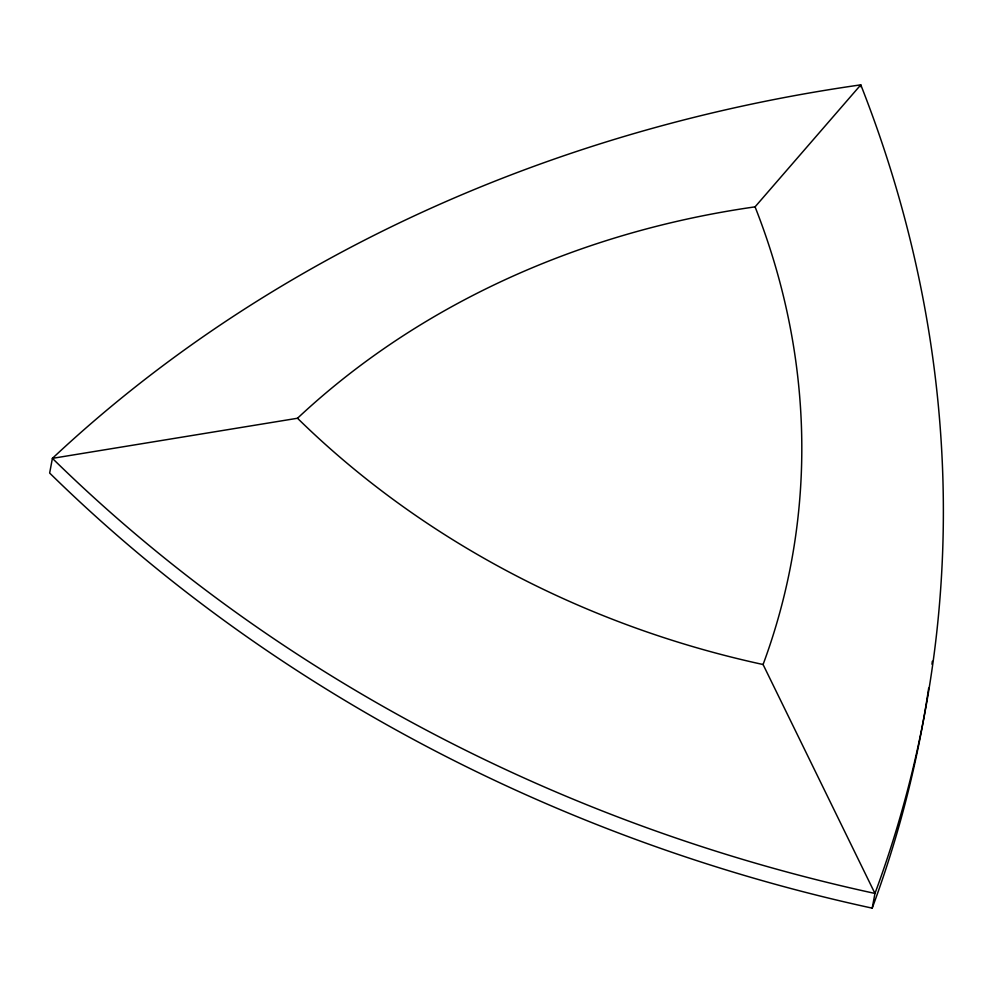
<?xml version="1.0" encoding="UTF-8"?>
<svg xmlns="http://www.w3.org/2000/svg" width="993" height="993" viewBox="0 0 993 993"><rect width="100%" height="100%" fill="white"/><g stroke="black" fill="none" stroke-linecap="round" stroke-linejoin="round"><path stroke-width="1.49" d="M860.435 86.689L860.782 84.852A1516.261 1288.653 10.6 0 0 52.406 458.356L49.65 473.053A1516.261 1288.653 10.6 0 0 872.202 908.148A1516.261 1288.653 10.6 0 0 928.678 688.137M872.202 908.148L874.957 893.439A1516.261 1288.653 10.6 0 0 860.782 84.852L755.065 206.854A858.225 729.396 10.6 0 0 297.503 418.252L52.406 458.356A1516.261 1288.653 10.6 0 0 874.957 893.439L763.083 664.516A858.225 729.396 10.6 0 0 755.065 206.854M932.34 661.226A1516.261 1288.653 10.6 0 1 931.968 664.218M763.083 664.516A858.225 729.396 10.6 0 1 297.503 418.252"/></g></svg>
